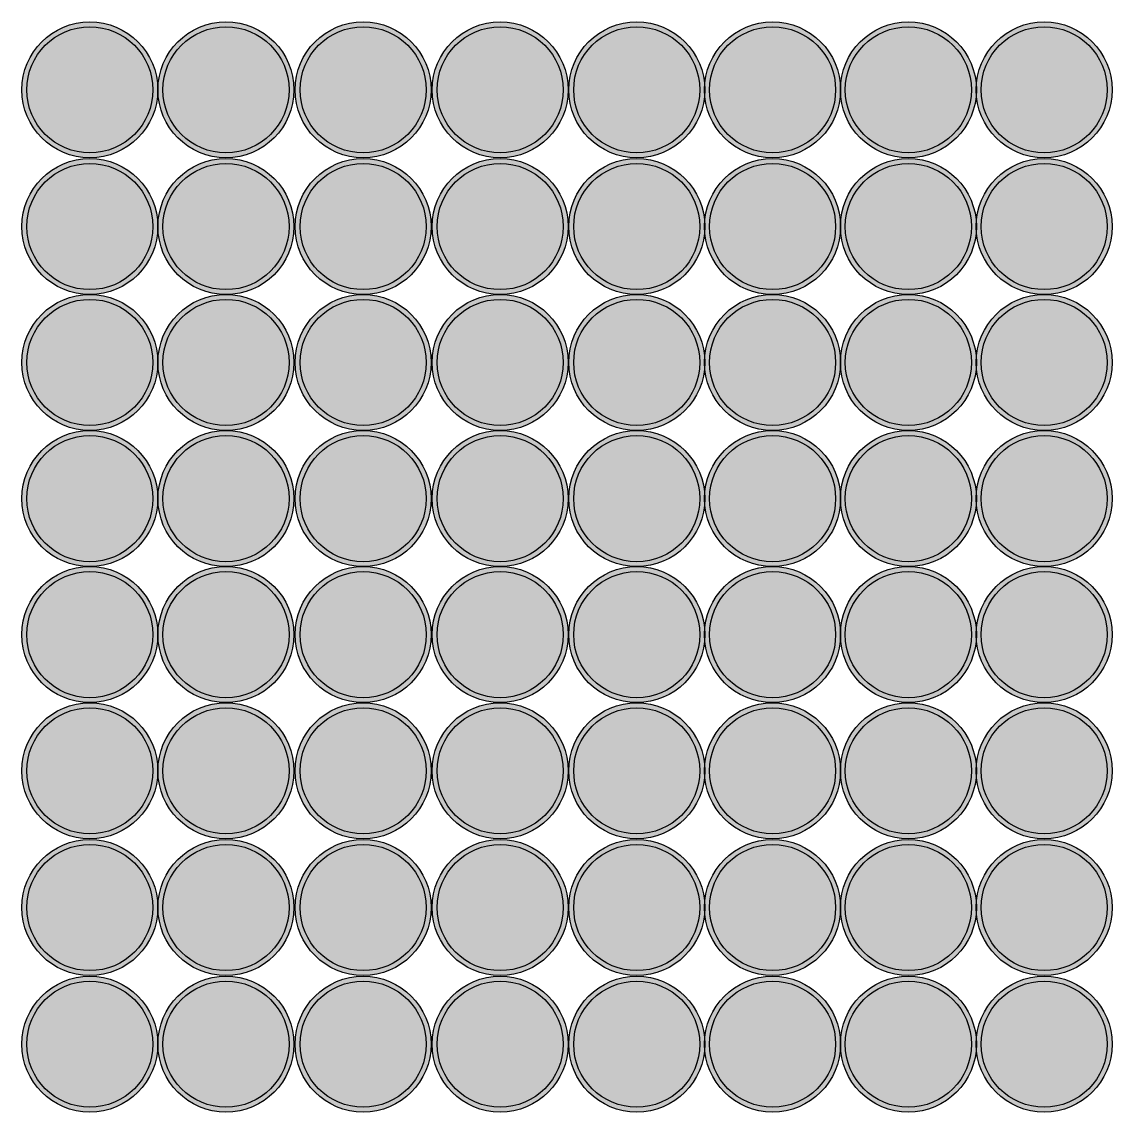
# Model space of a CAD drawing. Header units: inches. Extents: x 2620 to 4317, y 1826 to 2873.
# Drawn here: x 3675.97 to 3703.55, y 2515.94 to 2543.51 of the extents above; entities that cross this region are included whole.
import ezdxf

# ---------------------------------------------------------------- set-up
doc = ezdxf.new("R2010")
doc.units = ezdxf.units.IN
doc.header["$MEASUREMENT"] = 0

msp = doc.modelspace()

# ---------------------------------------------------------------- hatches: boundary and pattern name
h = msp.add_hatch(color=256)
h.dxf.hatch_style = 1
h.set_gradient(color1=(41, 49, 137), color2=(19, 103, 52), tint=1, name='INVCURVED')
h.paths.add_polyline_path([(3675.96954, 2541.78595, 1), (3679.40954, 2541.78595, 1)])
h.paths.add_polyline_path([(3679.28454, 2541.78595, -1), (3676.09454, 2541.78595, -1)], flags=16)
h = msp.add_hatch(color=256)
h.dxf.hatch_style = 1
h.set_gradient(color1=(41, 49, 137), color2=(19, 103, 52), tint=1, name='INVCURVED')
h.paths.add_polyline_path([(3679.41327, 2541.78595, 1), (3682.85327, 2541.78595, 1)])
h.paths.add_polyline_path([(3682.72827, 2541.78595, -1), (3679.53827, 2541.78595, -1)], flags=16)
h = msp.add_hatch(color=256)
h.dxf.hatch_style = 1
h.set_gradient(color1=(41, 49, 137), color2=(19, 103, 52), tint=1, name='INVCURVED')
h.paths.add_polyline_path([(3682.88182, 2541.78595, 1), (3686.32182, 2541.78595, 1)])
h.paths.add_polyline_path([(3686.19682, 2541.78595, -1), (3683.00682, 2541.78595, -1)], flags=16)
h = msp.add_hatch(color=256)
h.dxf.hatch_style = 1
h.set_gradient(color1=(41, 49, 137), color2=(19, 103, 52), tint=1, name='INVCURVED')
h.paths.add_polyline_path([(3686.34801, 2541.78595, 1), (3689.78801, 2541.78595, 1)])
h.paths.add_polyline_path([(3689.66301, 2541.78595, -1), (3686.47301, 2541.78595, -1)], flags=16)
h = msp.add_hatch(color=256)
h.dxf.hatch_style = 1
h.set_gradient(color1=(41, 49, 137), color2=(19, 103, 52), tint=1, name='INVCURVED')
h.paths.add_polyline_path([(3689.80194, 2541.78595, 1), (3693.24194, 2541.78595, 1)])
h.paths.add_polyline_path([(3693.11694, 2541.78595, -1), (3689.92694, 2541.78595, -1)], flags=16)
h = msp.add_hatch(color=256)
h.dxf.hatch_style = 1
h.set_gradient(color1=(41, 49, 137), color2=(19, 103, 52), tint=1, name='INVCURVED')
h.paths.add_polyline_path([(3693.23671, 2541.78595, 1), (3696.67671, 2541.78595, 1)])
h.paths.add_polyline_path([(3696.55171, 2541.78595, -1), (3693.36171, 2541.78595, -1)], flags=16)
h = msp.add_hatch(color=256)
h.dxf.hatch_style = 1
h.set_gradient(color1=(41, 49, 137), color2=(19, 103, 52), tint=1, name='INVCURVED')
h.paths.add_polyline_path([(3696.67148, 2541.78595, 1), (3700.11148, 2541.78595, 1)])
h.paths.add_polyline_path([(3699.98648, 2541.78595, -1), (3696.79648, 2541.78595, -1)], flags=16)
h = msp.add_hatch(color=256)
h.dxf.hatch_style = 1
h.set_gradient(color1=(41, 49, 137), color2=(19, 103, 52), tint=1, name='INVCURVED')
h.paths.add_polyline_path([(3700.10606, 2541.78595, 1), (3703.54606, 2541.78595, 1)])
h.paths.add_polyline_path([(3703.42106, 2541.78595, -1), (3700.23106, 2541.78595, -1)], flags=16)
h = msp.add_hatch(color=256)
h.dxf.hatch_style = 1
h.set_gradient(color1=(242, 103, 34), color2=(248, 153, 30), tint=1)
h.paths.add_polyline_path([(3679.28454, 2541.78595, 1), (3676.09454, 2541.78595, 1)])
h = msp.add_hatch(color=256)
h.dxf.hatch_style = 1
h.set_gradient(color1=(242, 103, 34), color2=(248, 153, 30), tint=1)
h.paths.add_polyline_path([(3682.72827, 2541.78595, 1), (3679.53827, 2541.78595, 1)])
h = msp.add_hatch(color=256)
h.dxf.hatch_style = 1
h.set_gradient(color1=(242, 103, 34), color2=(248, 153, 30), tint=1)
h.paths.add_polyline_path([(3686.19682, 2541.78595, 1), (3683.00682, 2541.78595, 1)])
h = msp.add_hatch(color=256)
h.dxf.hatch_style = 1
h.set_gradient(color1=(242, 103, 34), color2=(248, 153, 30), tint=1)
h.paths.add_polyline_path([(3689.66301, 2541.78595, 1), (3686.47301, 2541.78595, 1)])
h = msp.add_hatch(color=256)
h.dxf.hatch_style = 1
h.set_gradient(color1=(242, 103, 34), color2=(248, 153, 30), tint=1)
h.paths.add_polyline_path([(3693.11694, 2541.78595, 1), (3689.92694, 2541.78595, 1)])
h = msp.add_hatch(color=256)
h.dxf.hatch_style = 1
h.set_gradient(color1=(242, 103, 34), color2=(248, 153, 30), tint=1)
h.paths.add_polyline_path([(3696.55171, 2541.78595, 1), (3693.36171, 2541.78595, 1)])
h = msp.add_hatch(color=256)
h.dxf.hatch_style = 1
h.set_gradient(color1=(242, 103, 34), color2=(248, 153, 30), tint=1)
h.paths.add_polyline_path([(3699.98648, 2541.78595, 1), (3696.79648, 2541.78595, 1)])
h = msp.add_hatch(color=256)
h.dxf.hatch_style = 1
h.set_gradient(color1=(242, 103, 34), color2=(248, 153, 30), tint=1)
h.paths.add_polyline_path([(3703.42106, 2541.78595, 1), (3700.23106, 2541.78595, 1)])
h = msp.add_hatch(color=256)
h.dxf.hatch_style = 1
h.set_gradient(color1=(41, 49, 137), color2=(19, 103, 52), tint=1, name='INVCURVED')
h.paths.add_polyline_path([(3675.96954, 2538.32859, 1), (3679.40954, 2538.32859, 1)])
h.paths.add_polyline_path([(3679.28454, 2538.32859, -1), (3676.09454, 2538.32859, -1)], flags=16)
h = msp.add_hatch(color=256)
h.dxf.hatch_style = 1
h.set_gradient(color1=(242, 103, 34), color2=(248, 153, 30), tint=1)
h.paths.add_polyline_path([(3679.28454, 2538.32859, 1), (3676.09454, 2538.32859, 1)])
h = msp.add_hatch(color=256)
h.dxf.hatch_style = 1
h.set_gradient(color1=(41, 49, 137), color2=(19, 103, 52), tint=1, name='INVCURVED')
h.paths.add_polyline_path([(3679.41327, 2538.32859, 1), (3682.85327, 2538.32859, 1)])
h.paths.add_polyline_path([(3682.72827, 2538.32859, -1), (3679.53827, 2538.32859, -1)], flags=16)
h = msp.add_hatch(color=256)
h.dxf.hatch_style = 1
h.set_gradient(color1=(242, 103, 34), color2=(248, 153, 30), tint=1)
h.paths.add_polyline_path([(3682.72827, 2538.32859, 1), (3679.53827, 2538.32859, 1)])
h = msp.add_hatch(color=256)
h.dxf.hatch_style = 1
h.set_gradient(color1=(41, 49, 137), color2=(19, 103, 52), tint=1, name='INVCURVED')
h.paths.add_polyline_path([(3682.88182, 2538.32859, 1), (3686.32182, 2538.32859, 1)])
h.paths.add_polyline_path([(3686.19682, 2538.32859, -1), (3683.00682, 2538.32859, -1)], flags=16)
h = msp.add_hatch(color=256)
h.dxf.hatch_style = 1
h.set_gradient(color1=(242, 103, 34), color2=(248, 153, 30), tint=1)
h.paths.add_polyline_path([(3686.19682, 2538.32859, 1), (3683.00682, 2538.32859, 1)])
h = msp.add_hatch(color=256)
h.dxf.hatch_style = 1
h.set_gradient(color1=(41, 49, 137), color2=(19, 103, 52), tint=1, name='INVCURVED')
h.paths.add_polyline_path([(3686.34801, 2538.32859, 1), (3689.78801, 2538.32859, 1)])
h.paths.add_polyline_path([(3689.66301, 2538.32859, -1), (3686.47301, 2538.32859, -1)], flags=16)
h = msp.add_hatch(color=256)
h.dxf.hatch_style = 1
h.set_gradient(color1=(242, 103, 34), color2=(248, 153, 30), tint=1)
h.paths.add_polyline_path([(3689.66301, 2538.32859, 1), (3686.47301, 2538.32859, 1)])
h = msp.add_hatch(color=256)
h.dxf.hatch_style = 1
h.set_gradient(color1=(41, 49, 137), color2=(19, 103, 52), tint=1, name='INVCURVED')
h.paths.add_polyline_path([(3689.80194, 2538.32859, 1), (3693.24194, 2538.32859, 1)])
h.paths.add_polyline_path([(3693.11694, 2538.32859, -1), (3689.92694, 2538.32859, -1)], flags=16)
h = msp.add_hatch(color=256)
h.dxf.hatch_style = 1
h.set_gradient(color1=(242, 103, 34), color2=(248, 153, 30), tint=1)
h.paths.add_polyline_path([(3693.11694, 2538.32859, 1), (3689.92694, 2538.32859, 1)])
h = msp.add_hatch(color=256)
h.dxf.hatch_style = 1
h.set_gradient(color1=(41, 49, 137), color2=(19, 103, 52), tint=1, name='INVCURVED')
h.paths.add_polyline_path([(3693.23671, 2538.32859, 1), (3696.67671, 2538.32859, 1)])
h.paths.add_polyline_path([(3696.55171, 2538.32859, -1), (3693.36171, 2538.32859, -1)], flags=16)
h = msp.add_hatch(color=256)
h.dxf.hatch_style = 1
h.set_gradient(color1=(242, 103, 34), color2=(248, 153, 30), tint=1)
h.paths.add_polyline_path([(3696.55171, 2538.32859, 1), (3693.36171, 2538.32859, 1)])
h = msp.add_hatch(color=256)
h.dxf.hatch_style = 1
h.set_gradient(color1=(41, 49, 137), color2=(19, 103, 52), tint=1, name='INVCURVED')
h.paths.add_polyline_path([(3696.67148, 2538.32859, 1), (3700.11148, 2538.32859, 1)])
h.paths.add_polyline_path([(3699.98648, 2538.32859, -1), (3696.79648, 2538.32859, -1)], flags=16)
h = msp.add_hatch(color=256)
h.dxf.hatch_style = 1
h.set_gradient(color1=(242, 103, 34), color2=(248, 153, 30), tint=1)
h.paths.add_polyline_path([(3699.98648, 2538.32859, 1), (3696.79648, 2538.32859, 1)])
h = msp.add_hatch(color=256)
h.dxf.hatch_style = 1
h.set_gradient(color1=(41, 49, 137), color2=(19, 103, 52), tint=1, name='INVCURVED')
h.paths.add_polyline_path([(3700.10606, 2538.32859, 1), (3703.54606, 2538.32859, 1)])
h.paths.add_polyline_path([(3703.42106, 2538.32859, -1), (3700.23106, 2538.32859, -1)], flags=16)
h = msp.add_hatch(color=256)
h.dxf.hatch_style = 1
h.set_gradient(color1=(242, 103, 34), color2=(248, 153, 30), tint=1)
h.paths.add_polyline_path([(3703.42106, 2538.32859, 1), (3700.23106, 2538.32859, 1)])
h = msp.add_hatch(color=256)
h.dxf.hatch_style = 1
h.set_gradient(color1=(41, 49, 137), color2=(19, 103, 52), tint=1, name='INVCURVED')
h.paths.add_polyline_path([(3675.96954, 2534.89273, 1), (3679.40954, 2534.89273, 1)])
h.paths.add_polyline_path([(3679.28454, 2534.89273, -1), (3676.09454, 2534.89273, -1)], flags=16)
h = msp.add_hatch(color=256)
h.dxf.hatch_style = 1
h.set_gradient(color1=(41, 49, 137), color2=(19, 103, 52), tint=1, name='INVCURVED')
h.paths.add_polyline_path([(3679.41327, 2534.89273, 1), (3682.85327, 2534.89273, 1)])
h.paths.add_polyline_path([(3682.72827, 2534.89273, -1), (3679.53827, 2534.89273, -1)], flags=16)
h = msp.add_hatch(color=256)
h.dxf.hatch_style = 1
h.set_gradient(color1=(41, 49, 137), color2=(19, 103, 52), tint=1, name='INVCURVED')
h.paths.add_polyline_path([(3682.88182, 2534.89273, 1), (3686.32182, 2534.89273, 1)])
h.paths.add_polyline_path([(3686.19682, 2534.89273, -1), (3683.00682, 2534.89273, -1)], flags=16)
h = msp.add_hatch(color=256)
h.dxf.hatch_style = 1
h.set_gradient(color1=(41, 49, 137), color2=(19, 103, 52), tint=1, name='INVCURVED')
h.paths.add_polyline_path([(3686.34801, 2534.89273, 1), (3689.78801, 2534.89273, 1)])
h.paths.add_polyline_path([(3689.66301, 2534.89273, -1), (3686.47301, 2534.89273, -1)], flags=16)
h = msp.add_hatch(color=256)
h.dxf.hatch_style = 1
h.set_gradient(color1=(41, 49, 137), color2=(19, 103, 52), tint=1, name='INVCURVED')
h.paths.add_polyline_path([(3689.80194, 2534.89273, 1), (3693.24194, 2534.89273, 1)])
h.paths.add_polyline_path([(3693.11694, 2534.89273, -1), (3689.92694, 2534.89273, -1)], flags=16)
h = msp.add_hatch(color=256)
h.dxf.hatch_style = 1
h.set_gradient(color1=(41, 49, 137), color2=(19, 103, 52), tint=1, name='INVCURVED')
h.paths.add_polyline_path([(3693.23671, 2534.89273, 1), (3696.67671, 2534.89273, 1)])
h.paths.add_polyline_path([(3696.55171, 2534.89273, -1), (3693.36171, 2534.89273, -1)], flags=16)
h = msp.add_hatch(color=256)
h.dxf.hatch_style = 1
h.set_gradient(color1=(41, 49, 137), color2=(19, 103, 52), tint=1, name='INVCURVED')
h.paths.add_polyline_path([(3696.67148, 2534.89273, 1), (3700.11148, 2534.89273, 1)])
h.paths.add_polyline_path([(3699.98648, 2534.89273, -1), (3696.79648, 2534.89273, -1)], flags=16)
h = msp.add_hatch(color=256)
h.dxf.hatch_style = 1
h.set_gradient(color1=(41, 49, 137), color2=(19, 103, 52), tint=1, name='INVCURVED')
h.paths.add_polyline_path([(3700.10606, 2534.89273, 1), (3703.54606, 2534.89273, 1)])
h.paths.add_polyline_path([(3703.42106, 2534.89273, -1), (3700.23106, 2534.89273, -1)], flags=16)
h = msp.add_hatch(color=256)
h.dxf.hatch_style = 1
h.set_gradient(color1=(242, 103, 34), color2=(248, 153, 30), tint=1)
h.paths.add_polyline_path([(3679.28454, 2534.89273, 1), (3676.09454, 2534.89273, 1)])
h = msp.add_hatch(color=256)
h.dxf.hatch_style = 1
h.set_gradient(color1=(242, 103, 34), color2=(248, 153, 30), tint=1)
h.paths.add_polyline_path([(3682.72827, 2534.89273, 1), (3679.53827, 2534.89273, 1)])
h = msp.add_hatch(color=256)
h.dxf.hatch_style = 1
h.set_gradient(color1=(242, 103, 34), color2=(248, 153, 30), tint=1)
h.paths.add_polyline_path([(3686.19682, 2534.89273, 1), (3683.00682, 2534.89273, 1)])
h = msp.add_hatch(color=256)
h.dxf.hatch_style = 1
h.set_gradient(color1=(242, 103, 34), color2=(248, 153, 30), tint=1)
h.paths.add_polyline_path([(3689.66301, 2534.89273, 1), (3686.47301, 2534.89273, 1)])
h = msp.add_hatch(color=256)
h.dxf.hatch_style = 1
h.set_gradient(color1=(242, 103, 34), color2=(248, 153, 30), tint=1)
h.paths.add_polyline_path([(3693.11694, 2534.89273, 1), (3689.92694, 2534.89273, 1)])
h = msp.add_hatch(color=256)
h.dxf.hatch_style = 1
h.set_gradient(color1=(242, 103, 34), color2=(248, 153, 30), tint=1)
h.paths.add_polyline_path([(3696.55171, 2534.89273, 1), (3693.36171, 2534.89273, 1)])
h = msp.add_hatch(color=256)
h.dxf.hatch_style = 1
h.set_gradient(color1=(242, 103, 34), color2=(248, 153, 30), tint=1)
h.paths.add_polyline_path([(3699.98648, 2534.89273, 1), (3696.79648, 2534.89273, 1)])
h = msp.add_hatch(color=256)
h.dxf.hatch_style = 1
h.set_gradient(color1=(242, 103, 34), color2=(248, 153, 30), tint=1)
h.paths.add_polyline_path([(3703.42106, 2534.89273, 1), (3700.23106, 2534.89273, 1)])
h = msp.add_hatch(color=256)
h.dxf.hatch_style = 1
h.set_gradient(color1=(41, 49, 137), color2=(19, 103, 52), tint=1, name='INVCURVED')
h.paths.add_polyline_path([(3675.96954, 2531.45018, 1), (3679.40954, 2531.45018, 1)])
h.paths.add_polyline_path([(3679.28454, 2531.45018, -1), (3676.09454, 2531.45018, -1)], flags=16)
h = msp.add_hatch(color=256)
h.dxf.hatch_style = 1
h.set_gradient(color1=(242, 103, 34), color2=(248, 153, 30), tint=1)
h.paths.add_polyline_path([(3679.28454, 2531.45018, 1), (3676.09454, 2531.45018, 1)])
h = msp.add_hatch(color=256)
h.dxf.hatch_style = 1
h.set_gradient(color1=(41, 49, 137), color2=(19, 103, 52), tint=1, name='INVCURVED')
h.paths.add_polyline_path([(3679.41327, 2531.45018, 1), (3682.85327, 2531.45018, 1)])
h.paths.add_polyline_path([(3682.72827, 2531.45018, -1), (3679.53827, 2531.45018, -1)], flags=16)
h = msp.add_hatch(color=256)
h.dxf.hatch_style = 1
h.set_gradient(color1=(242, 103, 34), color2=(248, 153, 30), tint=1)
h.paths.add_polyline_path([(3682.72827, 2531.45018, 1), (3679.53827, 2531.45018, 1)])
h = msp.add_hatch(color=256)
h.dxf.hatch_style = 1
h.set_gradient(color1=(41, 49, 137), color2=(19, 103, 52), tint=1, name='INVCURVED')
h.paths.add_polyline_path([(3682.88182, 2531.45018, 1), (3686.32182, 2531.45018, 1)])
h.paths.add_polyline_path([(3686.19682, 2531.45018, -1), (3683.00682, 2531.45018, -1)], flags=16)
h = msp.add_hatch(color=256)
h.dxf.hatch_style = 1
h.set_gradient(color1=(242, 103, 34), color2=(248, 153, 30), tint=1)
h.paths.add_polyline_path([(3686.19682, 2531.45018, 1), (3683.00682, 2531.45018, 1)])
h = msp.add_hatch(color=256)
h.dxf.hatch_style = 1
h.set_gradient(color1=(41, 49, 137), color2=(19, 103, 52), tint=1, name='INVCURVED')
h.paths.add_polyline_path([(3686.34801, 2531.45018, 1), (3689.78801, 2531.45018, 1)])
h.paths.add_polyline_path([(3689.66301, 2531.45018, -1), (3686.47301, 2531.45018, -1)], flags=16)
h = msp.add_hatch(color=256)
h.dxf.hatch_style = 1
h.set_gradient(color1=(242, 103, 34), color2=(248, 153, 30), tint=1)
h.paths.add_polyline_path([(3689.66301, 2531.45018, 1), (3686.47301, 2531.45018, 1)])
h = msp.add_hatch(color=256)
h.dxf.hatch_style = 1
h.set_gradient(color1=(41, 49, 137), color2=(19, 103, 52), tint=1, name='INVCURVED')
h.paths.add_polyline_path([(3689.80194, 2531.45018, 1), (3693.24194, 2531.45018, 1)])
h.paths.add_polyline_path([(3693.11694, 2531.45018, -1), (3689.92694, 2531.45018, -1)], flags=16)
h = msp.add_hatch(color=256)
h.dxf.hatch_style = 1
h.set_gradient(color1=(242, 103, 34), color2=(248, 153, 30), tint=1)
h.paths.add_polyline_path([(3693.11694, 2531.45018, 1), (3689.92694, 2531.45018, 1)])
h = msp.add_hatch(color=256)
h.dxf.hatch_style = 1
h.set_gradient(color1=(41, 49, 137), color2=(19, 103, 52), tint=1, name='INVCURVED')
h.paths.add_polyline_path([(3693.23671, 2531.45018, 1), (3696.67671, 2531.45018, 1)])
h.paths.add_polyline_path([(3696.55171, 2531.45018, -1), (3693.36171, 2531.45018, -1)], flags=16)
h = msp.add_hatch(color=256)
h.dxf.hatch_style = 1
h.set_gradient(color1=(242, 103, 34), color2=(248, 153, 30), tint=1)
h.paths.add_polyline_path([(3696.55171, 2531.45018, 1), (3693.36171, 2531.45018, 1)])
h = msp.add_hatch(color=256)
h.dxf.hatch_style = 1
h.set_gradient(color1=(41, 49, 137), color2=(19, 103, 52), tint=1, name='INVCURVED')
h.paths.add_polyline_path([(3696.67148, 2531.45018, 1), (3700.11148, 2531.45018, 1)])
h.paths.add_polyline_path([(3699.98648, 2531.45018, -1), (3696.79648, 2531.45018, -1)], flags=16)
h = msp.add_hatch(color=256)
h.dxf.hatch_style = 1
h.set_gradient(color1=(242, 103, 34), color2=(248, 153, 30), tint=1)
h.paths.add_polyline_path([(3699.98648, 2531.45018, 1), (3696.79648, 2531.45018, 1)])
h = msp.add_hatch(color=256)
h.dxf.hatch_style = 1
h.set_gradient(color1=(41, 49, 137), color2=(19, 103, 52), tint=1, name='INVCURVED')
h.paths.add_polyline_path([(3700.10606, 2531.45018, 1), (3703.54606, 2531.45018, 1)])
h.paths.add_polyline_path([(3703.42106, 2531.45018, -1), (3700.23106, 2531.45018, -1)], flags=16)
h = msp.add_hatch(color=256)
h.dxf.hatch_style = 1
h.set_gradient(color1=(242, 103, 34), color2=(248, 153, 30), tint=1)
h.paths.add_polyline_path([(3703.42106, 2531.45018, 1), (3700.23106, 2531.45018, 1)])
h = msp.add_hatch(color=256)
h.dxf.hatch_style = 1
h.set_gradient(color1=(41, 49, 137), color2=(19, 103, 52), tint=1, name='INVCURVED')
h.paths.add_polyline_path([(3675.96954, 2528.01124, 1), (3679.40954, 2528.01124, 1)])
h.paths.add_polyline_path([(3679.28454, 2528.01124, -1), (3676.09454, 2528.01124, -1)], flags=16)
h = msp.add_hatch(color=256)
h.dxf.hatch_style = 1
h.set_gradient(color1=(242, 103, 34), color2=(248, 153, 30), tint=1)
h.paths.add_polyline_path([(3679.28454, 2528.01124, 1), (3676.09454, 2528.01124, 1)])
h = msp.add_hatch(color=256)
h.dxf.hatch_style = 1
h.set_gradient(color1=(41, 49, 137), color2=(19, 103, 52), tint=1, name='INVCURVED')
h.paths.add_polyline_path([(3679.41327, 2528.01124, 1), (3682.85327, 2528.01124, 1)])
h.paths.add_polyline_path([(3682.72827, 2528.01124, -1), (3679.53827, 2528.01124, -1)], flags=16)
h = msp.add_hatch(color=256)
h.dxf.hatch_style = 1
h.set_gradient(color1=(242, 103, 34), color2=(248, 153, 30), tint=1)
h.paths.add_polyline_path([(3682.72827, 2528.01124, 1), (3679.53827, 2528.01124, 1)])
h = msp.add_hatch(color=256)
h.dxf.hatch_style = 1
h.set_gradient(color1=(41, 49, 137), color2=(19, 103, 52), tint=1, name='INVCURVED')
h.paths.add_polyline_path([(3682.88182, 2528.01124, 1), (3686.32182, 2528.01124, 1)])
h.paths.add_polyline_path([(3686.19682, 2528.01124, -1), (3683.00682, 2528.01124, -1)], flags=16)
h = msp.add_hatch(color=256)
h.dxf.hatch_style = 1
h.set_gradient(color1=(242, 103, 34), color2=(248, 153, 30), tint=1)
h.paths.add_polyline_path([(3686.19682, 2528.01124, 1), (3683.00682, 2528.01124, 1)])
h = msp.add_hatch(color=256)
h.dxf.hatch_style = 1
h.set_gradient(color1=(41, 49, 137), color2=(19, 103, 52), tint=1, name='INVCURVED')
h.paths.add_polyline_path([(3686.34801, 2528.01124, 1), (3689.78801, 2528.01124, 1)])
h.paths.add_polyline_path([(3689.66301, 2528.01124, -1), (3686.47301, 2528.01124, -1)], flags=16)
h = msp.add_hatch(color=256)
h.dxf.hatch_style = 1
h.set_gradient(color1=(242, 103, 34), color2=(248, 153, 30), tint=1)
h.paths.add_polyline_path([(3689.66301, 2528.01124, 1), (3686.47301, 2528.01124, 1)])
h = msp.add_hatch(color=256)
h.dxf.hatch_style = 1
h.set_gradient(color1=(41, 49, 137), color2=(19, 103, 52), tint=1, name='INVCURVED')
h.paths.add_polyline_path([(3689.80194, 2528.01124, 1), (3693.24194, 2528.01124, 1)])
h.paths.add_polyline_path([(3693.11694, 2528.01124, -1), (3689.92694, 2528.01124, -1)], flags=16)
h = msp.add_hatch(color=256)
h.dxf.hatch_style = 1
h.set_gradient(color1=(242, 103, 34), color2=(248, 153, 30), tint=1)
h.paths.add_polyline_path([(3693.11694, 2528.01124, 1), (3689.92694, 2528.01124, 1)])
h = msp.add_hatch(color=256)
h.dxf.hatch_style = 1
h.set_gradient(color1=(41, 49, 137), color2=(19, 103, 52), tint=1, name='INVCURVED')
h.paths.add_polyline_path([(3693.23671, 2528.01124, 1), (3696.67671, 2528.01124, 1)])
h.paths.add_polyline_path([(3696.55171, 2528.01124, -1), (3693.36171, 2528.01124, -1)], flags=16)
h = msp.add_hatch(color=256)
h.dxf.hatch_style = 1
h.set_gradient(color1=(242, 103, 34), color2=(248, 153, 30), tint=1)
h.paths.add_polyline_path([(3696.55171, 2528.01124, 1), (3693.36171, 2528.01124, 1)])
h = msp.add_hatch(color=256)
h.dxf.hatch_style = 1
h.set_gradient(color1=(41, 49, 137), color2=(19, 103, 52), tint=1, name='INVCURVED')
h.paths.add_polyline_path([(3696.67148, 2528.01124, 1), (3700.11148, 2528.01124, 1)])
h.paths.add_polyline_path([(3699.98648, 2528.01124, -1), (3696.79648, 2528.01124, -1)], flags=16)
h = msp.add_hatch(color=256)
h.dxf.hatch_style = 1
h.set_gradient(color1=(242, 103, 34), color2=(248, 153, 30), tint=1)
h.paths.add_polyline_path([(3699.98648, 2528.01124, 1), (3696.79648, 2528.01124, 1)])
h = msp.add_hatch(color=256)
h.dxf.hatch_style = 1
h.set_gradient(color1=(41, 49, 137), color2=(19, 103, 52), tint=1, name='INVCURVED')
h.paths.add_polyline_path([(3700.10606, 2528.01124, 1), (3703.54606, 2528.01124, 1)])
h.paths.add_polyline_path([(3703.42106, 2528.01124, -1), (3700.23106, 2528.01124, -1)], flags=16)
h = msp.add_hatch(color=256)
h.dxf.hatch_style = 1
h.set_gradient(color1=(242, 103, 34), color2=(248, 153, 30), tint=1)
h.paths.add_polyline_path([(3703.42106, 2528.01124, 1), (3700.23106, 2528.01124, 1)])
h = msp.add_hatch(color=256)
h.dxf.hatch_style = 1
h.set_gradient(color1=(41, 49, 137), color2=(19, 103, 52), tint=1, name='INVCURVED')
h.paths.add_polyline_path([(3675.96954, 2524.56772, 1), (3679.40954, 2524.56772, 1)])
h.paths.add_polyline_path([(3679.28454, 2524.56772, -1), (3676.09454, 2524.56772, -1)], flags=16)
h = msp.add_hatch(color=256)
h.dxf.hatch_style = 1
h.set_gradient(color1=(41, 49, 137), color2=(19, 103, 52), tint=1, name='INVCURVED')
h.paths.add_polyline_path([(3679.41327, 2524.56772, 1), (3682.85327, 2524.56772, 1)])
h.paths.add_polyline_path([(3682.72827, 2524.56772, -1), (3679.53827, 2524.56772, -1)], flags=16)
h = msp.add_hatch(color=256)
h.dxf.hatch_style = 1
h.set_gradient(color1=(41, 49, 137), color2=(19, 103, 52), tint=1, name='INVCURVED')
h.paths.add_polyline_path([(3682.88182, 2524.56772, 1), (3686.32182, 2524.56772, 1)])
h.paths.add_polyline_path([(3686.19682, 2524.56772, -1), (3683.00682, 2524.56772, -1)], flags=16)
h = msp.add_hatch(color=256)
h.dxf.hatch_style = 1
h.set_gradient(color1=(41, 49, 137), color2=(19, 103, 52), tint=1, name='INVCURVED')
h.paths.add_polyline_path([(3686.34801, 2524.56772, 1), (3689.78801, 2524.56772, 1)])
h.paths.add_polyline_path([(3689.66301, 2524.56772, -1), (3686.47301, 2524.56772, -1)], flags=16)
h = msp.add_hatch(color=256)
h.dxf.hatch_style = 1
h.set_gradient(color1=(41, 49, 137), color2=(19, 103, 52), tint=1, name='INVCURVED')
h.paths.add_polyline_path([(3689.80194, 2524.56772, 1), (3693.24194, 2524.56772, 1)])
h.paths.add_polyline_path([(3693.11694, 2524.56772, -1), (3689.92694, 2524.56772, -1)], flags=16)
h = msp.add_hatch(color=256)
h.dxf.hatch_style = 1
h.set_gradient(color1=(41, 49, 137), color2=(19, 103, 52), tint=1, name='INVCURVED')
h.paths.add_polyline_path([(3693.23671, 2524.56772, 1), (3696.67671, 2524.56772, 1)])
h.paths.add_polyline_path([(3696.55171, 2524.56772, -1), (3693.36171, 2524.56772, -1)], flags=16)
h = msp.add_hatch(color=256)
h.dxf.hatch_style = 1
h.set_gradient(color1=(41, 49, 137), color2=(19, 103, 52), tint=1, name='INVCURVED')
h.paths.add_polyline_path([(3696.67148, 2524.56772, 1), (3700.11148, 2524.56772, 1)])
h.paths.add_polyline_path([(3699.98648, 2524.56772, -1), (3696.79648, 2524.56772, -1)], flags=16)
h = msp.add_hatch(color=256)
h.dxf.hatch_style = 1
h.set_gradient(color1=(41, 49, 137), color2=(19, 103, 52), tint=1, name='INVCURVED')
h.paths.add_polyline_path([(3700.10606, 2524.56772, 1), (3703.54606, 2524.56772, 1)])
h.paths.add_polyline_path([(3703.42106, 2524.56772, -1), (3700.23106, 2524.56772, -1)], flags=16)
h = msp.add_hatch(color=256)
h.dxf.hatch_style = 1
h.set_gradient(color1=(242, 103, 34), color2=(248, 153, 30), tint=1)
h.paths.add_polyline_path([(3679.28454, 2524.56772, 1), (3676.09454, 2524.56772, 1)])
h = msp.add_hatch(color=256)
h.dxf.hatch_style = 1
h.set_gradient(color1=(242, 103, 34), color2=(248, 153, 30), tint=1)
h.paths.add_polyline_path([(3682.72827, 2524.56772, 1), (3679.53827, 2524.56772, 1)])
h = msp.add_hatch(color=256)
h.dxf.hatch_style = 1
h.set_gradient(color1=(242, 103, 34), color2=(248, 153, 30), tint=1)
h.paths.add_polyline_path([(3686.19682, 2524.56772, 1), (3683.00682, 2524.56772, 1)])
h = msp.add_hatch(color=256)
h.dxf.hatch_style = 1
h.set_gradient(color1=(242, 103, 34), color2=(248, 153, 30), tint=1)
h.paths.add_polyline_path([(3689.66301, 2524.56772, 1), (3686.47301, 2524.56772, 1)])
h = msp.add_hatch(color=256)
h.dxf.hatch_style = 1
h.set_gradient(color1=(242, 103, 34), color2=(248, 153, 30), tint=1)
h.paths.add_polyline_path([(3693.11694, 2524.56772, 1), (3689.92694, 2524.56772, 1)])
h = msp.add_hatch(color=256)
h.dxf.hatch_style = 1
h.set_gradient(color1=(242, 103, 34), color2=(248, 153, 30), tint=1)
h.paths.add_polyline_path([(3696.55171, 2524.56772, 1), (3693.36171, 2524.56772, 1)])
h = msp.add_hatch(color=256)
h.dxf.hatch_style = 1
h.set_gradient(color1=(242, 103, 34), color2=(248, 153, 30), tint=1)
h.paths.add_polyline_path([(3699.98648, 2524.56772, 1), (3696.79648, 2524.56772, 1)])
h = msp.add_hatch(color=256)
h.dxf.hatch_style = 1
h.set_gradient(color1=(242, 103, 34), color2=(248, 153, 30), tint=1)
h.paths.add_polyline_path([(3703.42106, 2524.56772, 1), (3700.23106, 2524.56772, 1)])
h = msp.add_hatch(color=256)
h.dxf.hatch_style = 1
h.set_gradient(color1=(41, 49, 137), color2=(19, 103, 52), tint=1, name='INVCURVED')
h.paths.add_polyline_path([(3675.96954, 2521.11036, 1), (3679.40954, 2521.11036, 1)])
h.paths.add_polyline_path([(3679.28454, 2521.11036, -1), (3676.09454, 2521.11036, -1)], flags=16)
h = msp.add_hatch(color=256)
h.dxf.hatch_style = 1
h.set_gradient(color1=(242, 103, 34), color2=(248, 153, 30), tint=1)
h.paths.add_polyline_path([(3679.28454, 2521.11036, 1), (3676.09454, 2521.11036, 1)])
h = msp.add_hatch(color=256)
h.dxf.hatch_style = 1
h.set_gradient(color1=(41, 49, 137), color2=(19, 103, 52), tint=1, name='INVCURVED')
h.paths.add_polyline_path([(3679.41327, 2521.11036, 1), (3682.85327, 2521.11036, 1)])
h.paths.add_polyline_path([(3682.72827, 2521.11036, -1), (3679.53827, 2521.11036, -1)], flags=16)
h = msp.add_hatch(color=256)
h.dxf.hatch_style = 1
h.set_gradient(color1=(242, 103, 34), color2=(248, 153, 30), tint=1)
h.paths.add_polyline_path([(3682.72827, 2521.11036, 1), (3679.53827, 2521.11036, 1)])
h = msp.add_hatch(color=256)
h.dxf.hatch_style = 1
h.set_gradient(color1=(41, 49, 137), color2=(19, 103, 52), tint=1, name='INVCURVED')
h.paths.add_polyline_path([(3682.88182, 2521.11036, 1), (3686.32182, 2521.11036, 1)])
h.paths.add_polyline_path([(3686.19682, 2521.11036, -1), (3683.00682, 2521.11036, -1)], flags=16)
h = msp.add_hatch(color=256)
h.dxf.hatch_style = 1
h.set_gradient(color1=(242, 103, 34), color2=(248, 153, 30), tint=1)
h.paths.add_polyline_path([(3686.19682, 2521.11036, 1), (3683.00682, 2521.11036, 1)])
h = msp.add_hatch(color=256)
h.dxf.hatch_style = 1
h.set_gradient(color1=(41, 49, 137), color2=(19, 103, 52), tint=1, name='INVCURVED')
h.paths.add_polyline_path([(3686.34801, 2521.11036, 1), (3689.78801, 2521.11036, 1)])
h.paths.add_polyline_path([(3689.66301, 2521.11036, -1), (3686.47301, 2521.11036, -1)], flags=16)
h = msp.add_hatch(color=256)
h.dxf.hatch_style = 1
h.set_gradient(color1=(242, 103, 34), color2=(248, 153, 30), tint=1)
h.paths.add_polyline_path([(3689.66301, 2521.11036, 1), (3686.47301, 2521.11036, 1)])
h = msp.add_hatch(color=256)
h.dxf.hatch_style = 1
h.set_gradient(color1=(41, 49, 137), color2=(19, 103, 52), tint=1, name='INVCURVED')
h.paths.add_polyline_path([(3689.80194, 2521.11036, 1), (3693.24194, 2521.11036, 1)])
h.paths.add_polyline_path([(3693.11694, 2521.11036, -1), (3689.92694, 2521.11036, -1)], flags=16)
h = msp.add_hatch(color=256)
h.dxf.hatch_style = 1
h.set_gradient(color1=(242, 103, 34), color2=(248, 153, 30), tint=1)
h.paths.add_polyline_path([(3693.11694, 2521.11036, 1), (3689.92694, 2521.11036, 1)])
h = msp.add_hatch(color=256)
h.dxf.hatch_style = 1
h.set_gradient(color1=(41, 49, 137), color2=(19, 103, 52), tint=1, name='INVCURVED')
h.paths.add_polyline_path([(3693.23671, 2521.11036, 1), (3696.67671, 2521.11036, 1)])
h.paths.add_polyline_path([(3696.55171, 2521.11036, -1), (3693.36171, 2521.11036, -1)], flags=16)
h = msp.add_hatch(color=256)
h.dxf.hatch_style = 1
h.set_gradient(color1=(242, 103, 34), color2=(248, 153, 30), tint=1)
h.paths.add_polyline_path([(3696.55171, 2521.11036, 1), (3693.36171, 2521.11036, 1)])
h = msp.add_hatch(color=256)
h.dxf.hatch_style = 1
h.set_gradient(color1=(41, 49, 137), color2=(19, 103, 52), tint=1, name='INVCURVED')
h.paths.add_polyline_path([(3696.67148, 2521.11036, 1), (3700.11148, 2521.11036, 1)])
h.paths.add_polyline_path([(3699.98648, 2521.11036, -1), (3696.79648, 2521.11036, -1)], flags=16)
h = msp.add_hatch(color=256)
h.dxf.hatch_style = 1
h.set_gradient(color1=(242, 103, 34), color2=(248, 153, 30), tint=1)
h.paths.add_polyline_path([(3699.98648, 2521.11036, 1), (3696.79648, 2521.11036, 1)])
h = msp.add_hatch(color=256)
h.dxf.hatch_style = 1
h.set_gradient(color1=(41, 49, 137), color2=(19, 103, 52), tint=1, name='INVCURVED')
h.paths.add_polyline_path([(3700.10606, 2521.11036, 1), (3703.54606, 2521.11036, 1)])
h.paths.add_polyline_path([(3703.42106, 2521.11036, -1), (3700.23106, 2521.11036, -1)], flags=16)
h = msp.add_hatch(color=256)
h.dxf.hatch_style = 1
h.set_gradient(color1=(242, 103, 34), color2=(248, 153, 30), tint=1)
h.paths.add_polyline_path([(3703.42106, 2521.11036, 1), (3700.23106, 2521.11036, 1)])
h = msp.add_hatch(color=256)
h.dxf.hatch_style = 1
h.set_gradient(color1=(41, 49, 137), color2=(19, 103, 52), tint=1, name='INVCURVED')
h.paths.add_polyline_path([(3675.96954, 2517.65608, 1), (3679.40954, 2517.65608, 1)])
h.paths.add_polyline_path([(3679.28454, 2517.65608, -1), (3676.09454, 2517.65608, -1)], flags=16)
h = msp.add_hatch(color=256)
h.dxf.hatch_style = 1
h.set_gradient(color1=(242, 103, 34), color2=(248, 153, 30), tint=1)
h.paths.add_polyline_path([(3679.28454, 2517.65608, 1), (3676.09454, 2517.65608, 1)])
h = msp.add_hatch(color=256)
h.dxf.hatch_style = 1
h.set_gradient(color1=(41, 49, 137), color2=(19, 103, 52), tint=1, name='INVCURVED')
h.paths.add_polyline_path([(3679.41327, 2517.65608, 1), (3682.85327, 2517.65608, 1)])
h.paths.add_polyline_path([(3682.72827, 2517.65608, -1), (3679.53827, 2517.65608, -1)], flags=16)
h = msp.add_hatch(color=256)
h.dxf.hatch_style = 1
h.set_gradient(color1=(242, 103, 34), color2=(248, 153, 30), tint=1)
h.paths.add_polyline_path([(3682.72827, 2517.65608, 1), (3679.53827, 2517.65608, 1)])
h = msp.add_hatch(color=256)
h.dxf.hatch_style = 1
h.set_gradient(color1=(41, 49, 137), color2=(19, 103, 52), tint=1, name='INVCURVED')
h.paths.add_polyline_path([(3682.88182, 2517.65608, 1), (3686.32182, 2517.65608, 1)])
h.paths.add_polyline_path([(3686.19682, 2517.65608, -1), (3683.00682, 2517.65608, -1)], flags=16)
h = msp.add_hatch(color=256)
h.dxf.hatch_style = 1
h.set_gradient(color1=(242, 103, 34), color2=(248, 153, 30), tint=1)
h.paths.add_polyline_path([(3686.19682, 2517.65608, 1), (3683.00682, 2517.65608, 1)])
h = msp.add_hatch(color=256)
h.dxf.hatch_style = 1
h.set_gradient(color1=(41, 49, 137), color2=(19, 103, 52), tint=1, name='INVCURVED')
h.paths.add_polyline_path([(3686.34801, 2517.65608, 1), (3689.78801, 2517.65608, 1)])
h.paths.add_polyline_path([(3689.66301, 2517.65608, -1), (3686.47301, 2517.65608, -1)], flags=16)
h = msp.add_hatch(color=256)
h.dxf.hatch_style = 1
h.set_gradient(color1=(242, 103, 34), color2=(248, 153, 30), tint=1)
h.paths.add_polyline_path([(3689.66301, 2517.65608, 1), (3686.47301, 2517.65608, 1)])
h = msp.add_hatch(color=256)
h.dxf.hatch_style = 1
h.set_gradient(color1=(41, 49, 137), color2=(19, 103, 52), tint=1, name='INVCURVED')
h.paths.add_polyline_path([(3689.80194, 2517.65608, 1), (3693.24194, 2517.65608, 1)])
h.paths.add_polyline_path([(3693.11694, 2517.65608, -1), (3689.92694, 2517.65608, -1)], flags=16)
h = msp.add_hatch(color=256)
h.dxf.hatch_style = 1
h.set_gradient(color1=(242, 103, 34), color2=(248, 153, 30), tint=1)
h.paths.add_polyline_path([(3693.11694, 2517.65608, 1), (3689.92694, 2517.65608, 1)])
h = msp.add_hatch(color=256)
h.dxf.hatch_style = 1
h.set_gradient(color1=(41, 49, 137), color2=(19, 103, 52), tint=1, name='INVCURVED')
h.paths.add_polyline_path([(3693.23671, 2517.65608, 1), (3696.67671, 2517.65608, 1)])
h.paths.add_polyline_path([(3696.55171, 2517.65608, -1), (3693.36171, 2517.65608, -1)], flags=16)
h = msp.add_hatch(color=256)
h.dxf.hatch_style = 1
h.set_gradient(color1=(242, 103, 34), color2=(248, 153, 30), tint=1)
h.paths.add_polyline_path([(3696.55171, 2517.65608, 1), (3693.36171, 2517.65608, 1)])
h = msp.add_hatch(color=256)
h.dxf.hatch_style = 1
h.set_gradient(color1=(41, 49, 137), color2=(19, 103, 52), tint=1, name='INVCURVED')
h.paths.add_polyline_path([(3696.67148, 2517.65608, 1), (3700.11148, 2517.65608, 1)])
h.paths.add_polyline_path([(3699.98648, 2517.65608, -1), (3696.79648, 2517.65608, -1)], flags=16)
h = msp.add_hatch(color=256)
h.dxf.hatch_style = 1
h.set_gradient(color1=(242, 103, 34), color2=(248, 153, 30), tint=1)
h.paths.add_polyline_path([(3699.98648, 2517.65608, 1), (3696.79648, 2517.65608, 1)])
h = msp.add_hatch(color=256)
h.dxf.hatch_style = 1
h.set_gradient(color1=(41, 49, 137), color2=(19, 103, 52), tint=1, name='INVCURVED')
h.paths.add_polyline_path([(3700.10606, 2517.65608, 1), (3703.54606, 2517.65608, 1)])
h.paths.add_polyline_path([(3703.42106, 2517.65608, -1), (3700.23106, 2517.65608, -1)], flags=16)
h = msp.add_hatch(color=256)
h.dxf.hatch_style = 1
h.set_gradient(color1=(242, 103, 34), color2=(248, 153, 30), tint=1)
h.paths.add_polyline_path([(3703.42106, 2517.65608, 1), (3700.23106, 2517.65608, 1)])

# ---------------------------------------------------------------- linework, layer by layer
for centre, radius in [((3677.68954, 2541.78595), 1.72), ((3681.13327, 2541.78595), 1.72), ((3684.60182, 2541.78595), 1.72), ((3688.06801, 2541.78595), 1.72), ((3691.52194, 2541.78595), 1.72), ((3694.95671, 2541.78595), 1.72), ((3698.39148, 2541.78595), 1.72), ((3701.82606, 2541.78595), 1.72), ((3677.68954, 2541.78595), 1.595), ((3681.13327, 2541.78595), 1.595), ((3684.60182, 2541.78595), 1.595), ((3688.06801, 2541.78595), 1.595), ((3691.52194, 2541.78595), 1.595), ((3694.95671, 2541.78595), 1.595), ((3698.39148, 2541.78595), 1.595), ((3701.82606, 2541.78595), 1.595), ((3677.68954, 2538.32859), 1.72), ((3677.68954, 2538.32859), 1.595), ((3681.13327, 2538.32859), 1.72), ((3681.13327, 2538.32859), 1.595), ((3684.60182, 2538.32859), 1.72), ((3684.60182, 2538.32859), 1.595), ((3688.06801, 2538.32859), 1.72), ((3688.06801, 2538.32859), 1.595), ((3691.52194, 2538.32859), 1.72), ((3691.52194, 2538.32859), 1.595), ((3694.95671, 2538.32859), 1.72), ((3694.95671, 2538.32859), 1.595), ((3698.39148, 2538.32859), 1.72), ((3698.39148, 2538.32859), 1.595), ((3701.82606, 2538.32859), 1.72), ((3701.82606, 2538.32859), 1.595), ((3677.68954, 2534.89273), 1.72), ((3681.13327, 2534.89273), 1.72), ((3684.60182, 2534.89273), 1.72), ((3688.06801, 2534.89273), 1.72), ((3691.52194, 2534.89273), 1.72), ((3694.95671, 2534.89273), 1.72), ((3698.39148, 2534.89273), 1.72), ((3701.82606, 2534.89273), 1.72), ((3677.68954, 2534.89273), 1.595), ((3681.13327, 2534.89273), 1.595), ((3684.60182, 2534.89273), 1.595), ((3688.06801, 2534.89273), 1.595), ((3691.52194, 2534.89273), 1.595), ((3694.95671, 2534.89273), 1.595), ((3698.39148, 2534.89273), 1.595), ((3701.82606, 2534.89273), 1.595), ((3677.68954, 2531.45018), 1.72), ((3677.68954, 2531.45018), 1.595), ((3681.13327, 2531.45018), 1.72), ((3681.13327, 2531.45018), 1.595), ((3684.60182, 2531.45018), 1.72), ((3684.60182, 2531.45018), 1.595), ((3688.06801, 2531.45018), 1.72), ((3688.06801, 2531.45018), 1.595), ((3691.52194, 2531.45018), 1.72), ((3691.52194, 2531.45018), 1.595), ((3694.95671, 2531.45018), 1.72), ((3694.95671, 2531.45018), 1.595), ((3698.39148, 2531.45018), 1.72), ((3698.39148, 2531.45018), 1.595), ((3701.82606, 2531.45018), 1.72), ((3701.82606, 2531.45018), 1.595), ((3677.68954, 2528.01124), 1.72), ((3677.68954, 2528.01124), 1.595), ((3681.13327, 2528.01124), 1.72), ((3681.13327, 2528.01124), 1.595), ((3684.60182, 2528.01124), 1.72), ((3684.60182, 2528.01124), 1.595), ((3688.06801, 2528.01124), 1.72), ((3688.06801, 2528.01124), 1.595), ((3691.52194, 2528.01124), 1.72), ((3691.52194, 2528.01124), 1.595), ((3694.95671, 2528.01124), 1.72), ((3694.95671, 2528.01124), 1.595), ((3698.39148, 2528.01124), 1.72), ((3698.39148, 2528.01124), 1.595), ((3701.82606, 2528.01124), 1.72), ((3701.82606, 2528.01124), 1.595), ((3677.68954, 2524.56772), 1.72), ((3681.13327, 2524.56772), 1.72), ((3684.60182, 2524.56772), 1.72), ((3688.06801, 2524.56772), 1.72), ((3691.52194, 2524.56772), 1.72), ((3694.95671, 2524.56772), 1.72), ((3698.39148, 2524.56772), 1.72), ((3701.82606, 2524.56772), 1.72), ((3677.68954, 2524.56772), 1.595), ((3681.13327, 2524.56772), 1.595), ((3684.60182, 2524.56772), 1.595), ((3688.06801, 2524.56772), 1.595), ((3691.52194, 2524.56772), 1.595), ((3694.95671, 2524.56772), 1.595), ((3698.39148, 2524.56772), 1.595), ((3701.82606, 2524.56772), 1.595), ((3677.68954, 2521.11036), 1.72), ((3677.68954, 2521.11036), 1.595), ((3681.13327, 2521.11036), 1.72), ((3681.13327, 2521.11036), 1.595), ((3684.60182, 2521.11036), 1.72), ((3684.60182, 2521.11036), 1.595), ((3688.06801, 2521.11036), 1.72), ((3688.06801, 2521.11036), 1.595), ((3691.52194, 2521.11036), 1.72), ((3691.52194, 2521.11036), 1.595), ((3694.95671, 2521.11036), 1.72), ((3694.95671, 2521.11036), 1.595), ((3698.39148, 2521.11036), 1.72), ((3698.39148, 2521.11036), 1.595), ((3701.82606, 2521.11036), 1.72), ((3701.82606, 2521.11036), 1.595), ((3677.68954, 2517.65608), 1.72), ((3677.68954, 2517.65608), 1.595), ((3681.13327, 2517.65608), 1.72), ((3681.13327, 2517.65608), 1.595), ((3684.60182, 2517.65608), 1.72), ((3684.60182, 2517.65608), 1.595), ((3688.06801, 2517.65608), 1.72), ((3688.06801, 2517.65608), 1.595), ((3691.52194, 2517.65608), 1.72), ((3691.52194, 2517.65608), 1.595), ((3694.95671, 2517.65608), 1.72), ((3694.95671, 2517.65608), 1.595), ((3698.39148, 2517.65608), 1.72), ((3698.39148, 2517.65608), 1.595), ((3701.82606, 2517.65608), 1.72), ((3701.82606, 2517.65608), 1.595)]:
    msp.add_circle(centre, radius)

doc.saveas('drawing.dxf')
